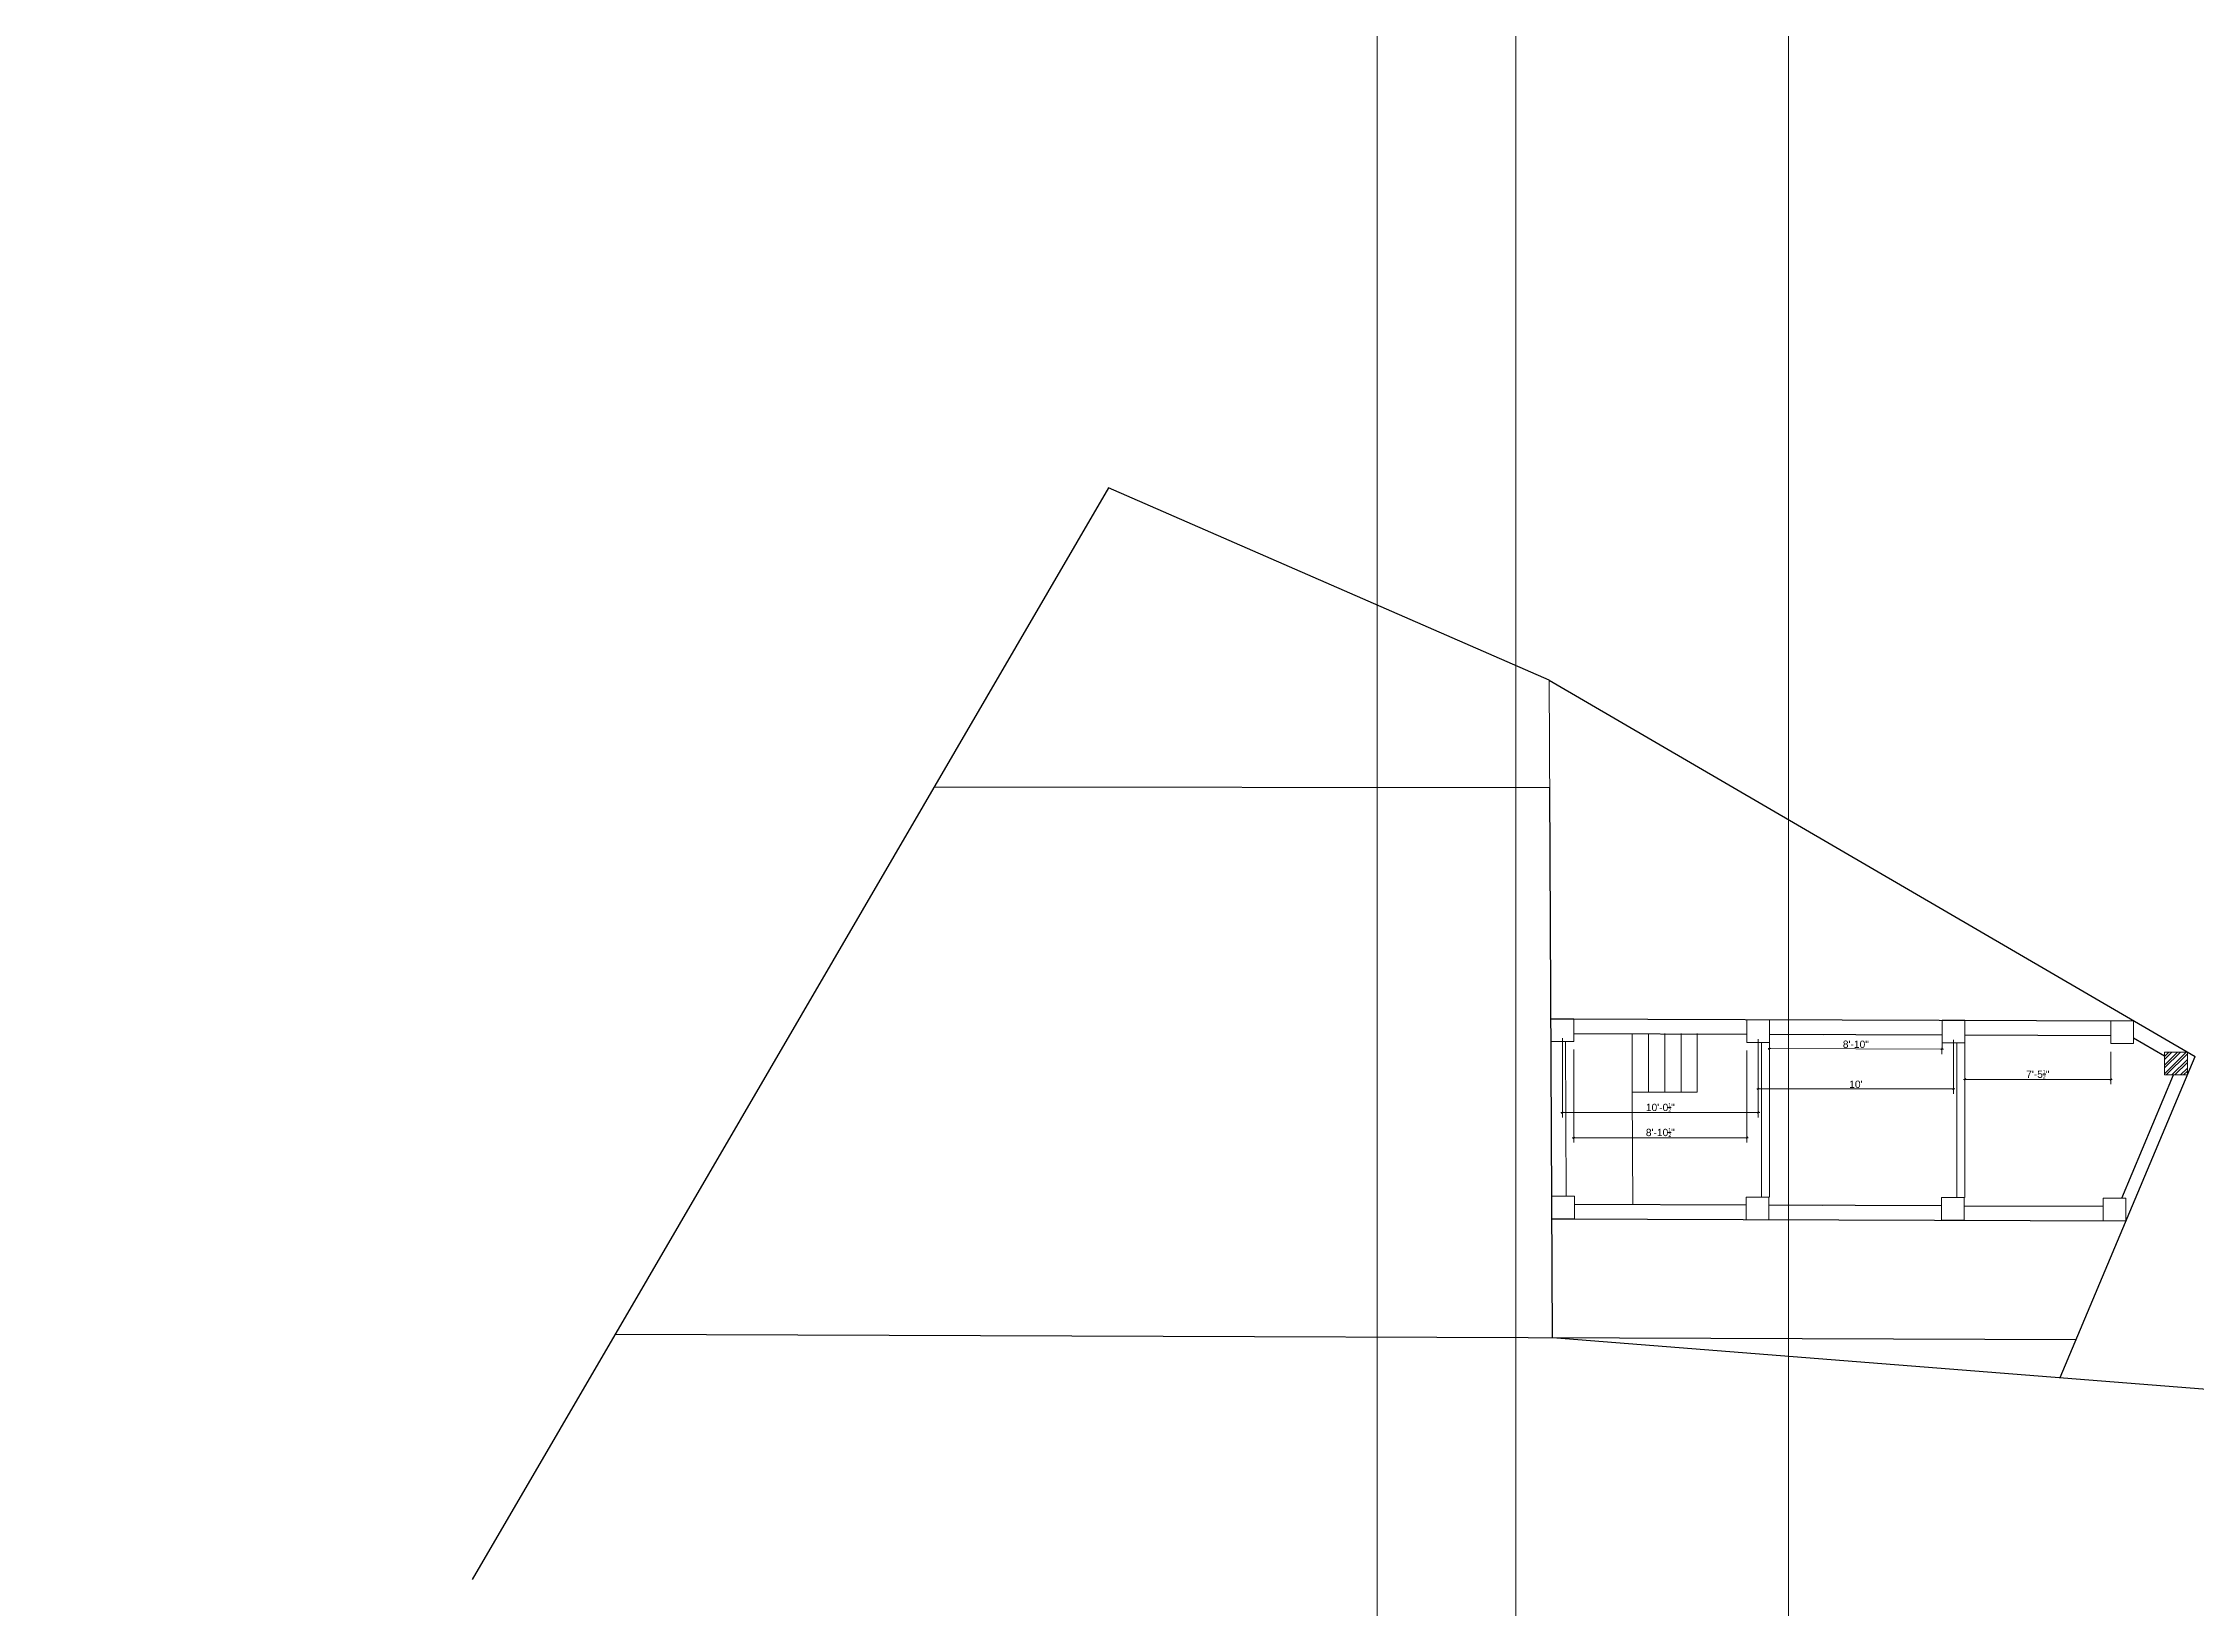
# Model space of a CAD drawing. Header units: inches. Extents: x 6873 to 34015, y -4436 to 8204.
# Drawn here: x 15419 to 16743, y -2617 to -1655 of the extents above; entities that cross this region are included whole.
import ezdxf

# ---------------------------------------------------------------- set-up
doc = ezdxf.new("R2010")
doc.units = ezdxf.units.IN
doc.header["$LTSCALE"] = 5
doc.header["$MEASUREMENT"] = 0
doc.layers.add('A-WALL', color=7, linetype='Continuous', lineweight=9)
doc.layers.add('dim line', color=7, linetype='Continuous', lineweight=15, true_color=0xfab2b2)
doc.layers.add('WALL', color=7, linetype='Continuous')
doc.styles.get("Standard").update_dxf_attribs({"font": 'arial.ttf'})
doc.dimstyles.new('Standard$0', dxfattribs={"dimtxt": 6, "dimasz": 4, "dimexe": 3, "dimexo": 6, "dimgap": 3, "dimtad": 1, "dimdec": 1, "dimzin": 0, "dimdsep": 46, "dimlunit": 4, "dimtxsty": 'Standard', "dimcen": 0.09, "dimclrd": 6, "dimclre": 6, "dimclrt": 7, "dimadec": 0, "dimazin": 0, "dimtfac": 1, "dimtdec": 1, "dimtix": 1, "dimtofl": 0, "dimtmove": 1, "dimatfit": 3, "dimfxl": 1, "dimtolj": 1, "dimtzin": 0, "dimlwd": 18, "dimlwe": 18, "dimarcsym": 0})

# ---------------------------------------------------------------- blocks, each defined once
blk = doc.blocks.new('oblique')
at = {"color": 0, "lineweight": -2}
blk.add_line((0.25, 0.25), (-0.25, -0.25), dxfattribs=at)
at = {"layer": 'dim line', "lineweight": 9}
for p, q in [((-0.4375, 0), (0.4375, 0)), ((0, 0.4375), (0, -0.4375))]:
    blk.add_line(p, q, dxfattribs=at)
blk = doc.blocks.new('*D423')
at = {"layer": 'A-WALL', "color": 47, "lineweight": 0, "ltscale": 5, "transparency": 16777216}
for p, q in [((16479.9, -2268.8), (16479.8, -2275.6)), ((16585.9, -2269.1), (16585.8, -2276))]:
    blk.add_line(p, q, dxfattribs=at)
at = {"layer": 'A-WALL', "color": 33, "lineweight": 0, "ltscale": 5, "transparency": 16777216}
blk.add_line((16479.8, -2272.6), (16585.8, -2273), dxfattribs=at)
at = {"layer": 'Defpoints', "color": 0, "ltscale": 5, "transparency": 16777216}
for p in [(16479.9, -2263.8), (16585.8, -2273), (16585.9, -2264.1)]:
    blk.add_point(p, dxfattribs=at)
at = {"layer": 'A-WALL', "color": 33, "lineweight": 0, "ltscale": 5, "transparency": 16777216, "xscale": 2, "yscale": 2, "zscale": 2}
for p, rotation in [((16479.8, -2272.6), 179.7874920714083), ((16585.8, -2273), 359.7874920714083)]:
    blk.add_blockref('oblique', p, dxfattribs=dict(at, rotation=rotation))
at = {"layer": 'A-WALL', "color": 7, "ltscale": 5, "transparency": 16777216, "insert": (16532.9, -2270), "char_height": 4.5, "attachment_point": 5, "rotation": 359.7875}
blk.add_mtext('\\A1;8\'-10"', dxfattribs=at)
blk = doc.blocks.new('_OBLIQUE')
at = {"color": 0, "linetype": 'ByBlock'}
blk.add_line((-0.5, -0.5), (0.5, 0.5), dxfattribs=at)
blk = doc.blocks.new('*D455')
at = {"layer": 'A-WALL', "color": 47, "lineweight": 0, "ltscale": 5, "transparency": 16777216}
for p, q in [((16359.5, -2273.3), (16359.5, -2330.4)), ((16465.9, -2273.9), (16465.9, -2330.4))]:
    blk.add_line(p, q, dxfattribs=at)
at = {"layer": 'A-WALL', "color": 33, "lineweight": 0, "ltscale": 5, "transparency": 16777216}
blk.add_line((16359.5, -2327.4), (16465.9, -2327.4), dxfattribs=at)
at = {"layer": 'Defpoints', "color": 0, "ltscale": 5, "transparency": 16777216}
for p in [(16359.5, -2268.3), (16465.9, -2268.9), (16465.9, -2327.4)]:
    blk.add_point(p, dxfattribs=at)
at = {"layer": 'A-WALL', "color": 33, "lineweight": 0, "ltscale": 5, "transparency": 16777216, "xscale": 2, "yscale": 2, "zscale": 2, "rotation": 180}
blk.add_blockref('oblique', (16359.5, -2327.4), dxfattribs=at)
at = {"layer": 'A-WALL', "color": 33, "lineweight": 0, "ltscale": 5, "transparency": 16777216, "xscale": 2, "yscale": 2, "zscale": 2}
blk.add_blockref('oblique', (16465.9, -2327.4), dxfattribs=at)
at = {"layer": 'A-WALL', "color": 7, "ltscale": 5, "transparency": 16777216, "insert": (16412.7, -2324.2), "char_height": 4.5, "attachment_point": 5}
blk.add_mtext('\\A1;8\'-10{\\H0.5x;\\S1/2;}"', dxfattribs=at)
blk = doc.blocks.new('*D456')
at = {"layer": 'A-WALL', "color": 47, "lineweight": 0, "ltscale": 5, "transparency": 16777216}
for p, q in [((16599.9, -2274.2), (16599.9, -2294.6)), ((16689.6, -2274.6), (16689.6, -2294.6))]:
    blk.add_line(p, q, dxfattribs=at)
at = {"layer": 'A-WALL', "color": 33, "lineweight": 0, "ltscale": 5, "transparency": 16777216}
blk.add_line((16599.9, -2291.6), (16689.6, -2291.6), dxfattribs=at)
at = {"layer": 'Defpoints', "color": 0, "ltscale": 5, "transparency": 16777216}
for p in [(16599.9, -2269.2), (16689.6, -2269.6), (16689.6, -2291.6)]:
    blk.add_point(p, dxfattribs=at)
at = {"layer": 'A-WALL', "color": 33, "lineweight": 0, "ltscale": 5, "transparency": 16777216, "xscale": 2, "yscale": 2, "zscale": 2, "rotation": 180}
blk.add_blockref('oblique', (16599.9, -2291.6), dxfattribs=at)
at = {"layer": 'A-WALL', "color": 33, "lineweight": 0, "ltscale": 5, "transparency": 16777216, "xscale": 2, "yscale": 2, "zscale": 2}
blk.add_blockref('oblique', (16689.6, -2291.6), dxfattribs=at)
at = {"layer": 'A-WALL', "color": 7, "ltscale": 5, "transparency": 16777216, "insert": (16644.7, -2288.4), "char_height": 4.5, "attachment_point": 5}
blk.add_mtext('\\A1;7\'-5{\\H0.5x;\\S1/2;}"', dxfattribs=at)
blk = doc.blocks.new('*D457')
at = {"layer": 'A-WALL', "color": 47, "lineweight": 0, "ltscale": 5, "transparency": 16777216}
for p, q in [((16352.5, -2266.3), (16352.5, -2315)), ((16472.9, -2266.9), (16472.9, -2315))]:
    blk.add_line(p, q, dxfattribs=at)
at = {"layer": 'A-WALL', "color": 33, "lineweight": 0, "ltscale": 5, "transparency": 16777216}
blk.add_line((16352.5, -2312), (16472.9, -2312), dxfattribs=at)
at = {"layer": 'Defpoints', "color": 0, "ltscale": 5, "transparency": 16777216}
for p in [(16352.5, -2261.3), (16472.9, -2261.9), (16472.9, -2312)]:
    blk.add_point(p, dxfattribs=at)
at = {"layer": 'A-WALL', "color": 33, "lineweight": 0, "ltscale": 5, "transparency": 16777216, "xscale": 2, "yscale": 2, "zscale": 2, "rotation": 180}
blk.add_blockref('oblique', (16352.5, -2312), dxfattribs=at)
at = {"layer": 'A-WALL', "color": 33, "lineweight": 0, "ltscale": 5, "transparency": 16777216, "xscale": 2, "yscale": 2, "zscale": 2}
blk.add_blockref('oblique', (16472.9, -2312), dxfattribs=at)
at = {"layer": 'A-WALL', "color": 7, "ltscale": 5, "transparency": 16777216, "insert": (16412.7, -2308.8), "char_height": 4.5, "attachment_point": 5}
blk.add_mtext('\\A1;10\'-0{\\H0.5x;\\S1/2;}"', dxfattribs=at)
blk = doc.blocks.new('*D458')
at = {"layer": 'A-WALL', "color": 47, "lineweight": 0, "ltscale": 5, "transparency": 16777216}
for p, q in [((16472.9, -2266.9), (16472.9, -2300.4)), ((16592.9, -2267.2), (16592.9, -2300.4))]:
    blk.add_line(p, q, dxfattribs=at)
at = {"layer": 'A-WALL', "color": 33, "lineweight": 0, "ltscale": 5, "transparency": 16777216}
blk.add_line((16472.9, -2297.4), (16592.9, -2297.4), dxfattribs=at)
at = {"layer": 'Defpoints', "color": 0, "ltscale": 5, "transparency": 16777216}
for p in [(16472.9, -2261.9), (16592.9, -2262.2), (16592.9, -2297.4)]:
    blk.add_point(p, dxfattribs=at)
at = {"layer": 'A-WALL', "color": 33, "lineweight": 0, "ltscale": 5, "transparency": 16777216, "xscale": 2, "yscale": 2, "zscale": 2, "rotation": 180}
blk.add_blockref('oblique', (16472.9, -2297.4), dxfattribs=at)
at = {"layer": 'A-WALL', "color": 33, "lineweight": 0, "ltscale": 5, "transparency": 16777216, "xscale": 2, "yscale": 2, "zscale": 2}
blk.add_blockref('oblique', (16592.9, -2297.4), dxfattribs=at)
at = {"layer": 'A-WALL', "color": 7, "ltscale": 5, "transparency": 16777216, "insert": (16532.9, -2294.6), "char_height": 4.5, "attachment_point": 5}
blk.add_mtext("\\A1;10'", dxfattribs=at)

msp = doc.modelspace()

# ---------------------------------------------------------------- hatches: boundary and pattern name
at = {"layer": 'A-WALL', "ltscale": 5}
h = msp.add_hatch(dxfattribs=at)
h.set_pattern_fill('ANSI32', color=256, scale=10, style=0)
h.set_pattern_definition([(45, (9126.119, -964.4646), (-2.6516504, 2.6516504), []), (45, (9127.8867, -964.4646), (-2.6516504, 2.6516504), [])])
h.paths.add_polyline_path([(16736.64, -2274.83), (16722.64, -2274.83), (16722.64, -2288.83), (16736.64, -2288.83)])

# ---------------------------------------------------------------- linework, layer by layer
for p, q in [((16346.41, -2450.26), (16344.48, -2046.26)), ((16395.45, -2263.44), (16395.45, -2299.44)), ((16405.45, -2263.44), (16405.45, -2299.44)), ((16415.45, -2263.44), (16415.45, -2299.44)), ((16425.45, -2263.44), (16425.45, -2299.44)), ((16435.45, -2263.44), (16435.45, -2299.44)), ((16354.92, -2363.26), (16354.47, -2268.26)), ((16474.88, -2268.9), (16474.88, -2363.9)), ((16479.88, -2268.9), (16479.88, -2363.9)), ((16594.88, -2269.17), (16594.88, -2364.17)), ((16599.88, -2269.17), (16599.88, -2364.17)), ((16395.78, -2368.43), (16395.45, -2299.44)), ((16395.45, -2299.44), (16435.45, -2299.44))]:
    msp.add_line(p, q, dxfattribs=at)
for p in [(16238.75, 1449.35), (16323.9, -1296.79), (16491.5, -1297.44)]:
    msp.add_xline(p, (0, 1), dxfattribs=at)
for points in [[(16345.47, -2254.26), (16359.47, -2254.26), (16359.47, -2268.26), (16345.47, -2268.26)], [(16465.88, -2254.9), (16479.88, -2254.9), (16479.88, -2268.9), (16465.88, -2268.9)], [(16585.88, -2255.17), (16599.88, -2255.17), (16599.88, -2269.17), (16585.88, -2269.17)], [(16689.62, -2255.59), (16703.62, -2255.59), (16703.62, -2269.59), (16689.62, -2269.59)], [(16722.64, -2274.83), (16736.64, -2274.83), (16736.64, -2288.83), (16722.64, -2288.83)], [(16345.99, -2363.26), (16359.99, -2363.26), (16359.99, -2377.26), (16345.99, -2377.26)], [(16465.47, -2363.9), (16479.47, -2363.9), (16479.47, -2377.9), (16465.47, -2377.9)], [(16585.47, -2364.17), (16599.47, -2364.17), (16599.47, -2378.17), (16585.47, -2378.17)], [(16684.92, -2364.52), (16698.92, -2364.52), (16698.92, -2378.52), (16684.92, -2378.52)]]:
    msp.add_lwpolyline(points, close=True, dxfattribs=at)
msp.add_circle((15105.47, 278.39), 4288.21, dxfattribs=at)
at = {"layer": 'WALL', "ltscale": 5}
for p, q in [((16073.55, -1928.01), (15790.18, -2414.2)), ((16344.48, -2046.26), (16073.55, -1928.01)), ((16344.48, -2046.26), (16741.37, -2277.59)), ((16344.79, -2112.26), (15966.29, -2112.04)), ((16346.41, -2450.26), (16344.79, -2112.26)), ((16345.4, -2254.26), (16703.62, -2255.59)), ((16359.47, -2263.31), (16465.88, -2263.7)), ((16479.88, -2263.76), (16513.07, -2263.88)), ((16479.88, -2263.76), (16585.88, -2264.15)), ((16599.88, -2264.2), (16689.62, -2264.53)), ((16703.62, -2266), (16722.64, -2277.09)), ((16658.44, -2474.86), (16741.37, -2277.59)), ((16696.29, -2364.52), (16728.09, -2288.83)), ((16359.99, -2368.31), (16465.47, -2368.7)), ((16479.47, -2368.75), (16512.66, -2368.88)), ((16479.47, -2368.75), (16585.47, -2369.15)), ((16599.47, -2369.2), (16684.92, -2369.52)), ((16345.99, -2377.26), (16698.92, -2378.57)), ((15790.18, -2414.2), (15682.43, -2599.07)), ((15770.41, -2448.12), (16668.28, -2451.45)), ((16346.41, -2450.26), (16769.47, -2483.62))]:
    msp.add_line(p, q, dxfattribs=at)

# ---------------------------------------------------------------- dimensions: what is measured, and where the dimension line sits
at = {"layer": 'A-WALL', "ltscale": 5}
for base, p1, p2, picture, middle in [((16472.88, -2311.98), (16352.47, -2261.26), (16472.88, -2261.9), '*D457', (16412.67, -2308.81)), ((16592.88, -2297.4), (16472.88, -2261.9), (16592.88, -2262.17), '*D458', (16532.88, -2294.6)), ((16465.88, -2327.39), (16359.47, -2268.26), (16465.88, -2268.9), '*D455', (16412.67, -2324.22)), ((16689.62, -2291.57), (16599.88, -2269.17), (16689.62, -2269.59), '*D456', (16644.75, -2288.4))]:
    dim = msp.add_linear_dim(base=base, p1=p1, p2=p2, dimstyle='Standard$0', override={"dimtxt": 4.5, "dimasz": 2, "dimexo": 5, "dimgap": 0.5, "dimzin": 12, "dimpost": '\\X', "dimblk": 'oblique', "dimcen": 3, "dimclrd": 33, "dimclre": 47, "dimtfac": 0.5, "dimfxl": 3, "dimlwd": 0, "dimlwe": 0}, dxfattribs=at)
    dim.commit()
    dim.dimension.update_dxf_attribs({"geometry": picture, "text_midpoint": middle})
dim = msp.add_aligned_dim(p1=(16479.88, -2263.76), p2=(16585.88, -2264.15), distance=-8.81, dimstyle='Standard$0', override={"dimtxt": 4.5, "dimasz": 2, "dimexo": 5, "dimgap": 0.5, "dimzin": 12, "dimpost": '\\X', "dimblk": 'oblique', "dimcen": 3, "dimclrd": 33, "dimclre": 47, "dimtfac": 0.5, "dimfxl": 3, "dimlwd": 0, "dimlwe": 0}, dxfattribs=at)
dim.commit()
dim.dimension.update_dxf_attribs({"geometry": '*D423', "text_midpoint": (16532.85, -2269.96)})

doc.saveas('drawing.dxf')
